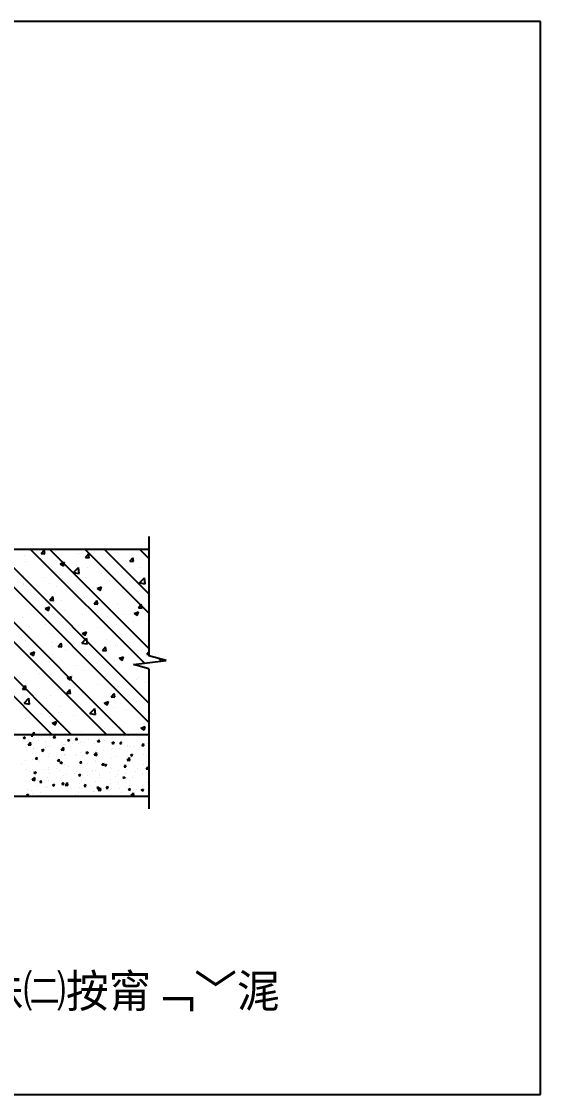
# Model space of a CAD drawing. Header units: metres. Extents: x 0 to 297, y 0 to 210.
# Drawn here: x 195.4 to 297, y 0 to 210 of the extents above; entities that cross this region are included whole.
import ezdxf

# ---------------------------------------------------------------- set-up
doc = ezdxf.new("R2010")
doc.units = ezdxf.units.M
doc.layers.add(' ', color=7, linetype='Continuous')

msp = doc.modelspace()

# ---------------------------------------------------------------- linework, layer by layer
at = {"layer": ' '}
for p, q in [((220.33, 109.18), (220.33, 85.84)), ((129.58, 106.76), (220.33, 106.76)), ((201.31, 70.46), (165.01, 106.76)), ((205.09, 70.46), (168.79, 106.76)), ((212, 70.46), (175.7, 106.76)), ((215.79, 70.46), (179.49, 106.76)), ((220.33, 72.82), (186.4, 106.76)), ((220.33, 76.6), (190.18, 106.76)), ((195.97, 105.52), (195.97, 105.52)), ((219.44, 84.41), (197.09, 106.76)), ((199.21, 105.87), (199.8, 106.56)), ((199.21, 105.87), (199.94, 105.8)), ((199.94, 105.8), (199.8, 106.56)), ((220.33, 87.3), (200.88, 106.76)), ((202.08, 106.3), (202.08, 106.3)), ((203.24, 105.45), (203.24, 105.45)), ((206.56, 105.82), (206.56, 105.82)), ((220.33, 94.21), (207.79, 106.76)), ((207.89, 105.11), (208.48, 105.8)), ((207.89, 105.11), (208.62, 105.05)), ((208.62, 105.05), (208.48, 105.8)), ((209.59, 106.22), (209.59, 106.22)), ((210.3, 106.66), (210.3, 106.66)), ((220.33, 97.99), (211.57, 106.76)), ((214.92, 106.75), (214.92, 106.75)), ((216.57, 104.35), (217.15, 105.04)), ((217.29, 104.29), (217.15, 105.04)), ((220.33, 104.91), (218.48, 106.76)), ((196.19, 104.24), (196.19, 104.24)), ((198.92, 104.81), (198.92, 104.81)), ((202.97, 103.88), (203.82, 104.21)), ((202.97, 103.88), (203.58, 103.48)), ((203.58, 103.48), (203.82, 104.21)), ((205.58, 102.14), (206.52, 103.12)), ((206.65, 101.97), (206.52, 103.12)), ((208.22, 103.18), (208.22, 103.18)), ((214.43, 104.03), (214.43, 104.03)), ((216.57, 104.35), (217.29, 104.29)), ((218.63, 103.06), (218.63, 103.06)), ((195.82, 101.5), (195.82, 101.5)), ((199.65, 101.11), (199.65, 101.11)), ((201.93, 102.27), (201.93, 102.27)), ((203.37, 101.05), (203.37, 101.05)), ((205.58, 102.14), (206.65, 101.97)), ((206.11, 100.84), (206.11, 100.84)), ((206.4, 101.45), (206.4, 101.45)), ((207.86, 101.22), (207.86, 101.22)), ((210.99, 102.05), (210.99, 102.05)), ((214.92, 102.43), (214.92, 102.43)), ((218.49, 100.14), (219.43, 101.12)), ((219.57, 99.97), (219.43, 101.12)), ((195.73, 100.04), (195.73, 100.04)), ((195.74, 99.76), (195.74, 99.76)), ((200.81, 100.01), (200.81, 100.01)), ((202.2, 99.49), (202.2, 99.49)), ((208.07, 99.15), (208.07, 99.15)), ((208.66, 99.21), (208.66, 99.21)), ((210.2, 99.01), (211.04, 99.34)), ((210.2, 99.01), (210.8, 98.61)), ((210.8, 98.6), (211.04, 99.34)), ((212.56, 100.57), (212.56, 100.57)), ((214.28, 100), (214.28, 100)), ((215.12, 98.94), (215.12, 98.94)), ((218.49, 100.14), (219.57, 99.97)), ((219.02, 100.29), (219.02, 100.29)), ((195.68, 97.47), (195.68, 97.47)), ((200.89, 96.77), (201.48, 97.46)), ((200.89, 96.77), (201.62, 96.7)), ((201.62, 96.7), (201.48, 97.46)), ((201.79, 98.24), (201.79, 98.24)), ((203.22, 96.68), (203.22, 96.68)), ((207.8, 97.28), (207.8, 97.28)), ((209.57, 96.01), (210.15, 96.7)), ((210.29, 95.94), (210.15, 96.7)), ((215.44, 98.28), (215.44, 98.28)), ((218.47, 98.68), (218.47, 98.68)), ((220.25, 96.75), (220.25, 96.75)), ((197.24, 94.96), (197.24, 94.96)), ((200.03, 95.11), (200.88, 95.43)), ((200.03, 95.11), (200.63, 94.7)), ((200.19, 96.28), (200.19, 96.28)), ((200.63, 94.7), (200.88, 95.43)), ((203.7, 94.69), (203.7, 94.69)), ((207.92, 95.12), (207.92, 95.12)), ((209.57, 96.01), (210.29, 95.94)), ((214.14, 95.97), (214.14, 95.97)), ((214.42, 95.21), (214.42, 95.21)), ((218.25, 95.25), (218.83, 95.94)), ((218.25, 95.25), (218.97, 95.18)), ((218.97, 95.18), (218.83, 95.94)), ((219.87, 94.51), (219.87, 94.51)), ((195.53, 93.44), (195.53, 93.44)), ((200.31, 92.79), (200.31, 92.79)), ((201.64, 94.21), (201.64, 94.21)), ((204.62, 92.51), (204.62, 92.51)), ((207.36, 94), (207.36, 94)), ((210.16, 94.41), (210.16, 94.41)), ((212.26, 93.51), (212.26, 93.51)), ((215.29, 93.91), (215.29, 93.91)), ((216.62, 94.14), (216.62, 94.14)), ((217.32, 92.55), (217.32, 92.55)), ((217.42, 94.14), (218.27, 94.46)), ((217.42, 94.14), (218.02, 93.73)), ((218.02, 93.73), (218.27, 94.46)), ((220.1, 92.72), (220.1, 92.72)), ((197.01, 91.5), (197.01, 91.5)), ((200.04, 91.9), (200.04, 91.9)), ((207.25, 90.24), (208.1, 90.56)), ((207.78, 91.09), (207.78, 91.09)), ((207.85, 89.83), (208.1, 90.56)), ((210.26, 91.34), (210.26, 91.34)), ((213.99, 91.95), (213.99, 91.95)), ((195.38, 89.41), (195.38, 89.41)), ((196.15, 88.92), (196.15, 88.92)), ((201.34, 88.5), (201.34, 88.5)), ((201.49, 90.19), (201.49, 90.19)), ((202.57, 87.66), (203.15, 88.36)), ((203.29, 87.6), (203.15, 88.36)), ((203.21, 90.13), (203.21, 90.13)), ((207.18, 88.35), (208.12, 89.33)), ((207.18, 88.35), (208.26, 88.18)), ((207.25, 90.24), (207.85, 89.83)), ((207.8, 88.23), (207.8, 88.23)), ((208.26, 88.18), (208.12, 89.33)), ((209.08, 88.74), (209.08, 88.74)), ((212.11, 89.14), (212.11, 89.14)), ((216.69, 89.74), (216.69, 89.74)), ((219.96, 88.69), (219.96, 88.69)), ((196.85, 87.13), (196.85, 87.13)), ((197.09, 86.33), (197.93, 86.66)), ((197.09, 86.33), (197.69, 85.93)), ((197.43, 87.15), (197.43, 87.15)), ((197.69, 85.93), (197.93, 86.66)), ((201.35, 86.16), (201.35, 86.16)), ((201.44, 87.73), (201.44, 87.73)), ((202.57, 87.66), (203.29, 87.6)), ((203.89, 86.88), (203.89, 86.88)), ((207.63, 87.07), (207.63, 87.07)), ((210.35, 86.61), (210.35, 86.61)), ((211.25, 86.91), (211.83, 87.6)), ((211.25, 86.91), (211.97, 86.84)), ((211.97, 86.84), (211.83, 87.6)), ((213.84, 87.92), (213.84, 87.92)), ((214.26, 87.96), (214.26, 87.96)), ((214.89, 87.11), (214.89, 87.11)), ((216.81, 86.33), (216.81, 86.33)), ((219.93, 86.15), (220.33, 86.63)), ((219.93, 86.15), (220.33, 86.11)), ((220.09, 86.35), (220.33, 86.6)), ((220.09, 86.35), (220.33, 86.31)), ((200.77, 84.68), (200.77, 84.68)), ((207.83, 85.89), (207.83, 85.89)), ((208.92, 84.37), (208.92, 84.37)), ((213.51, 84.97), (213.51, 84.97)), ((214.47, 85.37), (215.32, 85.69)), ((214.47, 85.37), (215.08, 84.96)), ((215.08, 84.96), (215.32, 85.69)), ((217.29, 84.15), (223.67, 84.93)), ((220.33, 83.32), (217.29, 84.15)), ((219.81, 84.66), (219.81, 84.66)), ((223.67, 84.93), (220.33, 85.84)), ((222.81, 84.82), (222.34, 85.29)), ((198.25, 82.96), (198.25, 82.96)), ((198.93, 82.35), (198.93, 82.35)), ((201.2, 82.13), (201.2, 82.13)), ((205.39, 82.08), (205.39, 82.08)), ((205.89, 83.97), (205.89, 83.97)), ((207.48, 83.04), (207.48, 83.04)), ((213.7, 83.89), (213.7, 83.89)), ((220.33, 83.32), (220.33, 55.94)), ((195.57, 79.32), (196.15, 80.02)), ((196.29, 79.26), (196.15, 80.02)), ((204.31, 81.46), (205.15, 81.79)), ((204.31, 81.46), (204.91, 81.06)), ((204.91, 81.06), (205.16, 81.79)), ((210.32, 80.2), (210.32, 80.2)), ((211.85, 81.81), (211.85, 81.81)), ((213.55, 79.86), (213.55, 79.86)), ((214.39, 79.89), (214.39, 79.89)), ((217.97, 81.2), (217.97, 81.2)), ((218.31, 81.54), (218.31, 81.54)), ((219.66, 80.64), (219.66, 80.64)), ((195.57, 79.32), (196.29, 79.26)), ((201.05, 78.1), (201.05, 78.1)), ((202.71, 79.19), (202.71, 79.19)), ((204.25, 78.56), (204.83, 79.26)), ((204.25, 78.56), (204.97, 78.5)), ((204.97, 78.5), (204.83, 79.26)), ((205.74, 79.59), (205.74, 79.59)), ((207.33, 78.67), (207.33, 78.67)), ((207.34, 79.01), (207.34, 79.01)), ((212.93, 77.8), (213.51, 78.5)), ((212.93, 77.8), (213.65, 77.74)), ((213.65, 77.74), (213.51, 78.5)), ((195.87, 76.56), (196.81, 77.55)), ((195.87, 76.56), (196.95, 76.4)), ((196.58, 76.17), (196.58, 76.17)), ((196.95, 76.4), (196.81, 77.55)), ((200.27, 77.46), (200.27, 77.46)), ((203.04, 75.9), (203.04, 75.9)), ((209.5, 75.63), (209.5, 75.63)), ((210.23, 76.02), (210.23, 76.02)), ((211.53, 76.59), (212.38, 76.92)), ((211.53, 76.59), (212.13, 76.18)), ((212.13, 76.18), (212.38, 76.92)), ((213.4, 75.83), (213.4, 75.83)), ((214.78, 76.43), (214.78, 76.43)), ((217.29, 77.23), (217.29, 77.23)), ((217.81, 76.83), (217.81, 76.83)), ((219.51, 76.61), (219.51, 76.61)), ((196.12, 73.6), (196.12, 73.6)), ((199.13, 74.55), (199.13, 74.55)), ((199.53, 74.42), (199.53, 74.42)), ((200.9, 74.07), (200.9, 74.07)), ((202.56, 74.82), (202.56, 74.82)), ((203.17, 74.81), (203.17, 74.81)), ((205.59, 74.27), (205.59, 74.27)), ((207.14, 75.42), (207.14, 75.42)), ((207.19, 74.98), (207.19, 74.98)), ((208.78, 74.56), (209.73, 75.54)), ((208.78, 74.56), (209.86, 74.39)), ((209.86, 74.39), (209.73, 75.54)), ((212.05, 74), (212.05, 74)), ((215.96, 75.35), (215.96, 75.35)), ((218.51, 73.73), (218.51, 73.73)), ((201.36, 72.69), (202.21, 73.01)), ((201.36, 72.69), (201.97, 72.28)), ((201.97, 72.28), (202.21, 73.01)), ((211.6, 71.66), (211.6, 71.66)), ((213.25, 71.81), (213.25, 71.81)), ((214.63, 72.06), (214.63, 72.06)), ((214.85, 71.78), (214.85, 71.78)), ((218.75, 71.72), (219.6, 72.04)), ((218.75, 71.72), (219.35, 71.31)), ((219.21, 72.66), (219.21, 72.66)), ((219.36, 71.31), (219.6, 72.04)), ((219.37, 72.58), (219.37, 72.58)), ((72.95, 70.46), (220.33, 70.46)), ((195.55, 70), (195.55, 70)), ((195.68, 69.83), (196.1, 69.99)), ((195.68, 69.83), (195.98, 69.63)), ((195.98, 69.63), (196.1, 69.99)), ((197.25, 70.22), (197.45, 70.46)), ((197.25, 70.22), (197.61, 70.19)), ((197.45, 70.46), (197.83, 70.92)), ((197.61, 70.19), (197.56, 70.46)), ((197.7, 69.66), (197.7, 69.66)), ((197.92, 70.46), (197.83, 70.92)), ((197.86, 69.85), (197.86, 69.85)), ((198.78, 69.87), (198.78, 69.87)), ((199.37, 70.05), (199.37, 70.05)), ((200.84, 70.11), (200.84, 70.11)), ((201.59, 69.84), (201.88, 70.19)), ((201.59, 69.84), (201.95, 69.81)), ((201.67, 70.35), (201.67, 70.35)), ((201.95, 69.81), (201.88, 70.19)), ((202.01, 69.73), (202.01, 69.73)), ((202.21, 69.8), (202.21, 69.8)), ((203.96, 70.65), (203.96, 70.65)), ((204.37, 69.34), (204.79, 69.51)), ((204.37, 69.34), (204.67, 69.14)), ((204.67, 69.14), (204.79, 69.51)), ((205.23, 69.59), (205.23, 69.59)), ((205.74, 70.41), (205.74, 70.41)), ((205.93, 69.46), (206.22, 69.81)), ((205.93, 69.46), (206.29, 69.43)), ((206.29, 69.43), (206.22, 69.81)), ((207.04, 70.95), (207.04, 70.95)), ((207.79, 70.57), (207.79, 70.57)), ((208.46, 69.46), (208.46, 69.46)), ((210.07, 69.37), (210.07, 69.37)), ((210.27, 69.08), (210.56, 69.43)), ((210.63, 69.05), (210.56, 69.43)), ((210.72, 69.69), (210.72, 69.69)), ((211.52, 69.47), (211.52, 69.47)), ((211.69, 69.32), (211.69, 69.32)), ((213.04, 69.67), (213.04, 69.67)), ((213.18, 69.79), (213.18, 69.79)), ((214.24, 70.29), (214.24, 70.29)), ((215.33, 69.97), (215.33, 69.97)), ((216.24, 70.18), (216.24, 70.18)), ((196.27, 67.46), (196.27, 67.46)), ((196.6, 67.26), (196.6, 67.26)), ((196.67, 68.46), (197.14, 68.95)), ((196.67, 68.46), (197.21, 68.38)), ((196.82, 69.19), (196.82, 69.19)), ((197.21, 68.38), (197.14, 68.95)), ((197.63, 67.64), (197.63, 67.64)), ((197.78, 67.66), (197.78, 67.66)), ((198.68, 69.2), (198.68, 69.2)), ((199.29, 67.39), (199.71, 67.56)), ((199.29, 67.39), (199.59, 67.19)), ((199.59, 67.19), (199.71, 67.56)), ((200.05, 69.06), (200.05, 69.06)), ((200.07, 67.96), (200.07, 67.96)), ((200.13, 67.87), (200.13, 67.87)), ((200.77, 68.1), (200.77, 68.1)), ((203.13, 67.46), (203.6, 67.95)), ((203.13, 67.46), (203.67, 67.37)), ((203.28, 68.92), (203.28, 68.92)), ((203.67, 67.37), (203.6, 67.95)), ((203.66, 68.47), (203.66, 68.47)), ((203.88, 68.52), (203.88, 68.52)), ((203.89, 68.47), (203.89, 68.47)), ((205.41, 68.67), (205.41, 68.67)), ((206.51, 68.78), (206.51, 68.78)), ((206.93, 68.91), (206.93, 68.91)), ((207.19, 69.08), (207.19, 69.08)), ((207.7, 68.97), (207.7, 68.97)), ((209.74, 68.65), (209.74, 68.65)), ((210, 67.35), (210, 67.35)), ((210.27, 69.08), (210.63, 69.05)), ((211.44, 67.28), (211.44, 67.28)), ((212.97, 68.51), (212.97, 68.51)), ((213.03, 67.57), (213.03, 67.57)), ((213.06, 68.86), (213.49, 69.02)), ((213.06, 68.86), (213.37, 68.66)), ((213.11, 67.78), (213.11, 67.78)), ((213.37, 68.66), (213.49, 69.02)), ((213.74, 67.59), (213.74, 67.59)), ((214.61, 68.7), (214.9, 69.05)), ((214.61, 68.7), (214.97, 68.67)), ((214.97, 68.67), (214.9, 69.05)), ((214.92, 69.19), (214.92, 69.19)), ((216.16, 68.16), (216.16, 68.16)), ((216.2, 68.37), (216.2, 68.37)), ((216.55, 68.17), (216.55, 68.17)), ((217.56, 68.09), (217.56, 68.09)), ((218.15, 69.05), (218.15, 69.05)), ((218.95, 68.32), (219.24, 68.67)), ((218.95, 68.32), (219.31, 68.29)), ((219.07, 68.29), (219.07, 68.29)), ((219.31, 68.29), (219.24, 68.67)), ((219.31, 68.62), (219.31, 68.62)), ((219.43, 68.24), (219.43, 68.24)), ((220.08, 68.78), (220.08, 68.78)), ((196.19, 65.28), (196.19, 65.28)), ((197.55, 65.63), (197.55, 65.63)), ((197.57, 66.79), (197.57, 66.79)), ((198.09, 65.67), (198.38, 66.02)), ((198.09, 65.67), (198.45, 65.64)), ((198.45, 65.64), (198.38, 66.02)), ((198.48, 65.58), (198.48, 65.58)), ((198.91, 65.15), (198.91, 65.15)), ((200.7, 66.08), (200.7, 66.08)), ((200.8, 66.66), (200.8, 66.66)), ((202.3, 66.08), (202.3, 66.08)), ((202.43, 65.29), (202.72, 65.64)), ((202.43, 65.29), (202.79, 65.26)), ((202.44, 65.75), (202.44, 65.75)), ((202.79, 65.26), (202.72, 65.64)), ((202.9, 64.96), (203.32, 65.12)), ((203.2, 64.75), (203.32, 65.12)), ((203.8, 66.51), (203.8, 66.51)), ((203.82, 66.28), (203.82, 66.28)), ((204.03, 66.52), (204.03, 66.52)), ((205.97, 66.36), (205.97, 66.36)), ((206.11, 66.58), (206.11, 66.58)), ((206.77, 64.91), (207.06, 65.26)), ((206.86, 66.9), (206.86, 66.9)), ((207.13, 64.88), (207.06, 65.26)), ((207.26, 66.38), (207.26, 66.38)), ((207.98, 66.91), (208.4, 67.07)), ((207.98, 66.91), (208.28, 66.71)), ((208.28, 66.71), (208.41, 67.07)), ((209.5, 66.96), (209.5, 66.96)), ((209.59, 66.46), (210.06, 66.95)), ((209.59, 66.46), (210.13, 66.37)), ((209.93, 67.09), (209.93, 67.09)), ((209.93, 65.34), (209.93, 65.34)), ((210.13, 66.37), (210.06, 66.95)), ((210.49, 66.25), (210.49, 66.25)), ((212.14, 65.2), (212.14, 65.2)), ((213.03, 65.76), (213.03, 65.76)), ((213.72, 66.11), (213.72, 66.11)), ((215.97, 65.7), (215.97, 65.7)), ((216.04, 65.46), (216.52, 65.95)), ((216.04, 65.46), (216.58, 65.37)), ((216.09, 66.15), (216.09, 66.15)), ((216.58, 65.37), (216.52, 65.95)), ((216.68, 66.42), (217.1, 66.59)), ((216.68, 66.42), (216.98, 66.22)), ((216.95, 65.97), (216.95, 65.97)), ((216.98, 66.22), (217.1, 66.59)), ((217.48, 65.9), (217.48, 65.9)), ((219.23, 66.6), (219.23, 66.6)), ((219.77, 66.2), (219.77, 66.2)), ((219.83, 65.17), (219.83, 65.17)), ((220.18, 65.84), (220.18, 65.84)), ((195.38, 64.54), (195.38, 64.54)), ((196.39, 63.7), (196.39, 63.7)), ((196.89, 63.19), (196.89, 63.19)), ((197.48, 63.62), (197.48, 63.62)), ((197.81, 63.01), (198.24, 63.17)), ((197.81, 63.01), (198.12, 62.8)), ((198.12, 62.8), (198.24, 63.17)), ((199.62, 63.56), (199.62, 63.56)), ((200.62, 64.07), (200.62, 64.07)), ((200.71, 63.69), (200.71, 63.69)), ((202.23, 63.89), (202.23, 63.89)), ((202.85, 63.43), (202.85, 63.43)), ((202.9, 64.96), (203.2, 64.75)), ((203.73, 64.5), (203.73, 64.5)), ((204.52, 64.2), (204.52, 64.2)), ((206.08, 63.29), (206.08, 63.29)), ((206.77, 64.91), (207.13, 64.88)), ((206.79, 64.88), (206.79, 64.88)), ((208.34, 64.7), (208.34, 64.7)), ((209.25, 63.35), (209.25, 63.35)), ((209.31, 63.16), (209.31, 63.16)), ((209.85, 64.9), (209.85, 64.9)), ((209.85, 63.32), (209.85, 63.32)), ((211.11, 64.53), (211.4, 64.88)), ((211.11, 64.53), (211.47, 64.5)), ((211.47, 64.5), (211.4, 64.88)), ((211.59, 64.47), (212.02, 64.64)), ((211.59, 64.47), (211.89, 64.27)), ((211.89, 64.27), (212.02, 64.64)), ((212.54, 63.02), (212.54, 63.02)), ((212.78, 63.96), (212.78, 63.96)), ((212.96, 63.75), (212.96, 63.75)), ((214.37, 63.32), (214.37, 63.32)), ((215.45, 64.15), (215.74, 64.5)), ((215.45, 64.15), (215.81, 64.12)), ((215.81, 64.12), (215.74, 64.5)), ((215.89, 63.52), (215.89, 63.52)), ((216.02, 64.14), (216.02, 64.14)), ((216.3, 64.56), (216.3, 64.56)), ((217.75, 63.24), (217.75, 63.24)), ((218.18, 63.82), (218.18, 63.82)), ((219.16, 64.59), (219.16, 64.59)), ((219.79, 63.77), (220.08, 64.12)), ((219.79, 63.77), (220.15, 63.74)), ((220.15, 63.74), (220.08, 64.12)), ((220.29, 63.99), (220.33, 64.01)), ((220.29, 63.99), (220.33, 63.96)), ((197.41, 61.6), (197.41, 61.6)), ((197.48, 61.56), (197.95, 62.06)), ((197.48, 61.56), (198.01, 61.48)), ((197.67, 62.89), (197.67, 62.89)), ((198.01, 61.48), (197.95, 62.06)), ((198.66, 61.54), (198.66, 61.54)), ((198.93, 61.12), (199.22, 61.47)), ((198.93, 61.12), (199.29, 61.09)), ((199.12, 61.31), (199.12, 61.31)), ((199.29, 61.09), (199.22, 61.47)), ((200.55, 62.06), (200.55, 62.06)), ((200.63, 61.51), (200.63, 61.51)), ((200.9, 62.75), (200.9, 62.75)), ((202.19, 62.14), (202.19, 62.14)), ((202.93, 61.81), (202.93, 61.81)), ((203.27, 60.74), (203.56, 61.09)), ((203.63, 60.71), (203.56, 61.09)), ((203.66, 62.48), (203.66, 62.48)), ((203.93, 60.56), (204.4, 61.05)), ((204.13, 62.62), (204.13, 62.62)), ((204.47, 60.48), (204.4, 61.05)), ((205.72, 62.75), (205.72, 62.75)), ((206.51, 62.52), (206.93, 62.68)), ((206.51, 62.52), (206.81, 62.32)), ((206.71, 62.87), (206.71, 62.87)), ((206.75, 62.31), (206.75, 62.31)), ((206.81, 62.32), (206.93, 62.68)), ((207.17, 61.42), (207.17, 61.42)), ((207.36, 62.48), (207.36, 62.48)), ((208.26, 62.51), (208.26, 62.51)), ((209.78, 61.31), (209.78, 61.31)), ((210.55, 62.81), (210.55, 62.81)), ((210.59, 62.34), (210.59, 62.34)), ((210.7, 62.02), (210.7, 62.02)), ((212.78, 60.93), (212.78, 60.93)), ((212.89, 61.74), (212.89, 61.74)), ((213.82, 62.21), (213.82, 62.21)), ((214.23, 62.63), (214.23, 62.63)), ((214.3, 61.13), (214.3, 61.13)), ((215.2, 62.04), (215.63, 62.2)), ((215.2, 62.04), (215.5, 61.83)), ((215.51, 61.83), (215.63, 62.2)), ((215.77, 62.88), (215.77, 62.88)), ((215.94, 62.12), (215.94, 62.12)), ((216.59, 61.43), (216.59, 61.43)), ((217.05, 62.07), (217.05, 62.07)), ((219, 62.75), (219, 62.75)), ((219.09, 62.58), (219.09, 62.58)), ((220.06, 61.12), (220.06, 61.12)), ((220.28, 61.93), (220.28, 61.93)), ((196.58, 59.6), (196.58, 59.6)), ((197.33, 59.59), (197.33, 59.59)), ((197.53, 58.92), (197.53, 58.92)), ((198.42, 60.49), (198.42, 60.49)), ((199.04, 59.12), (199.04, 59.12)), ((200.11, 60.21), (200.11, 60.21)), ((200.48, 60.04), (200.48, 60.04)), ((201.33, 59.42), (201.33, 59.42)), ((201.43, 60.57), (201.85, 60.73)), ((201.43, 60.57), (201.73, 60.37)), ((201.65, 60.35), (201.65, 60.35)), ((201.73, 60.37), (201.85, 60.73)), ((203.27, 60.74), (203.63, 60.71)), ((203.58, 60.47), (203.58, 60.47)), ((203.64, 60.81), (203.64, 60.81)), ((203.93, 60.56), (204.47, 60.48)), ((204.88, 60.22), (204.88, 60.22)), ((205.16, 59.93), (205.16, 59.93)), ((206.56, 58.84), (206.56, 58.84)), ((206.64, 60.86), (206.64, 60.86)), ((206.67, 60.13), (206.67, 60.13)), ((207.61, 60.36), (207.9, 60.71)), ((207.61, 60.36), (207.97, 60.33)), ((207.97, 60.33), (207.9, 60.71)), ((208.11, 60.08), (208.11, 60.08)), ((208.96, 60.43), (208.96, 60.43)), ((209.48, 59.3), (209.48, 59.3)), ((209.71, 59.3), (209.71, 59.3)), ((210.12, 60.09), (210.54, 60.25)), ((210.12, 60.09), (210.42, 59.88)), ((210.39, 59.56), (210.86, 60.05)), ((210.39, 59.56), (210.93, 59.48)), ((210.42, 59.88), (210.54, 60.25)), ((210.93, 59.48), (210.86, 60.05)), ((211.34, 59.94), (211.34, 59.94)), ((211.95, 59.98), (212.24, 60.33)), ((211.95, 59.98), (212.31, 59.95)), ((212.31, 59.95), (212.24, 60.33)), ((212.81, 59.72), (212.81, 59.72)), ((213.01, 59.91), (213.01, 59.91)), ((214.57, 59.81), (214.57, 59.81)), ((215, 59.05), (215, 59.05)), ((215.87, 60.11), (215.87, 60.11)), ((216.29, 59.6), (216.58, 59.95)), ((216.29, 59.6), (216.65, 59.57)), ((216.54, 60.51), (216.54, 60.51)), ((216.65, 59.57), (216.58, 59.95)), ((216.85, 58.56), (217.32, 59.05)), ((217.38, 58.48), (217.32, 59.05)), ((217.8, 59.67), (217.8, 59.67)), ((218.82, 59.6), (219.24, 59.76)), ((218.82, 59.6), (219.12, 59.4)), ((218.82, 59.55), (218.82, 59.55)), ((219.01, 60.56), (219.01, 60.56)), ((219.12, 59.4), (219.24, 59.76)), ((72.95, 58.36), (220.33, 58.36)), ((196.34, 58.62), (196.77, 58.78)), ((196.34, 58.62), (196.64, 58.42)), ((196.64, 58.42), (196.77, 58.78)), ((203.51, 58.45), (203.51, 58.45)), ((205.95, 58.7), (205.95, 58.7)), ((211.19, 58.54), (211.19, 58.54)), ((212.71, 58.74), (212.71, 58.74)), ((216.85, 58.56), (217.38, 58.48)), ((218.94, 58.55), (218.94, 58.55))]:
    msp.add_line(p, q, dxfattribs=at)
for p, q in [((297, 210), (0, 210)), ((297, 0), (297, 210)), ((0, 0), (297, 0))]:
    msp.add_line(p, q)

# ---------------------------------------------------------------- texts
msp.add_text('瀵煎欐祰绛戝強閽㈡澘姝㈡按甯﹁﹀浘', height=6.44).set_placement((103.62, 17.06))

doc.saveas('drawing.dxf')
